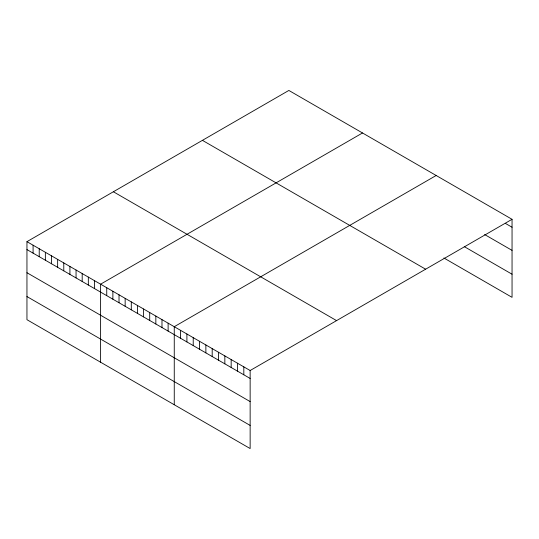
<?xml version="1.0" encoding="UTF-8"?>
<svg xmlns="http://www.w3.org/2000/svg" width="539" height="539" viewBox="0 0 539 539"><rect width="100%" height="100%" fill="white"/><g stroke="black" fill="none" stroke-linecap="round" stroke-linejoin="round"><path stroke-width="0.81" d="M512.05 219.306L250.143 370.515L250.143 448.556L26.95 319.694L26.95 241.661L288.857 90.444L512.05 219.306L512.05 297.339L443.893 257.992M362.511 132.971L100.604 284.181L100.604 362.221M436.166 175.492L174.259 326.701L174.259 404.742M505.723 223.584L512.05 227.236M484.649 234.546L512.05 250.372M464.268 246.619L512.05 274.21M202.428 140.349L425.621 269.204M113.379 191.756L336.572 320.617M26.95 241.661L250.143 370.515M26.95 249.591L250.143 378.445M26.95 272.727L250.143 401.582M26.95 296.565L250.143 425.419M243.817 366.864L243.817 374.794M237.49 363.212L237.49 371.142M231.17 359.56L231.17 367.49M224.844 355.908L224.844 363.845M218.524 352.263L218.524 360.193M212.198 348.612L212.198 356.542M205.871 344.96L205.871 352.89M199.551 341.308L199.551 349.238M193.225 337.657L193.225 345.587M186.905 334.005L186.905 341.935M180.578 330.353L180.578 338.283M168.121 323.157L168.121 331.094M161.983 319.614L161.983 327.55M155.845 316.076L155.845 324.006M149.707 312.532L149.707 320.462M143.569 308.988L143.569 316.919M137.432 305.445L137.432 313.375M131.294 301.901L131.294 309.831M125.156 298.357L125.156 306.287M119.018 294.813L119.018 302.743M112.88 291.269L112.88 299.199M106.742 287.725L106.742 295.655M94.466 280.637L94.466 288.567M88.329 277.093L88.329 285.023M82.191 273.549L82.191 281.479M76.053 270.005L76.053 277.935M69.915 266.461L69.915 274.391M63.777 262.917L63.777 270.847M57.639 259.374L57.639 267.304M51.501 255.83L51.501 263.766M45.364 252.286L45.364 260.222M39.226 248.742L39.226 256.679M33.088 245.205L33.088 253.135"/></g></svg>
